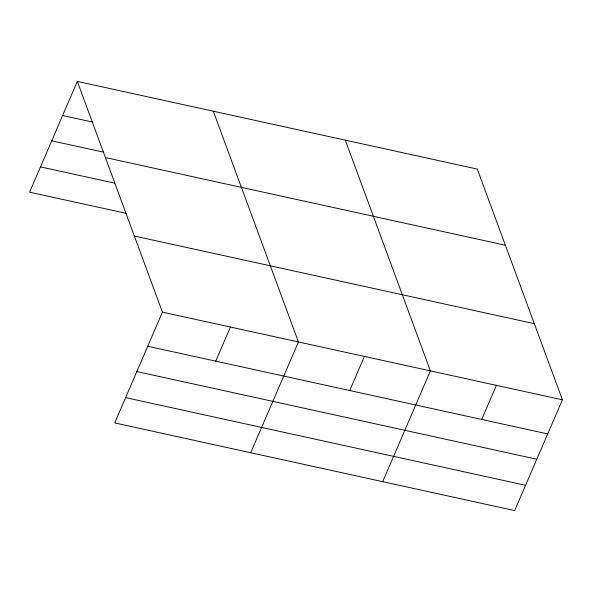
<?xml version="1.0" encoding="UTF-8"?>
<svg xmlns="http://www.w3.org/2000/svg" width="592" height="592" viewBox="0 0 592 592"><rect width="100%" height="100%" fill="white"/><g stroke="black" fill="none" stroke-linecap="round" stroke-linejoin="round"><path stroke-width="0.89" d="M77.308 81.407L162.43 312.147L114.722 422.925L514.692 510.593L562.4 399.815L477.278 169.075L77.308 81.407L29.6 192.185L126.222 213.364M215.732 361.164L230.421 327.05M250.712 452.732L298.42 341.954L213.298 111.215M349.724 390.528L364.413 356.421M382.698 481.666L430.406 370.888L345.291 140.141M481.718 419.462L496.407 385.348M62.619 115.514L93.04 122.181M51.726 140.815L103.615 152.188M105.398 157.553L505.368 245.221M40.493 166.885L114.752 183.157M134.34 236.008L534.31 323.669M162.43 312.147L562.4 399.815M147.741 346.261L547.711 433.921M136.841 371.561L536.818 459.222M125.615 397.624L525.585 485.292"/></g></svg>
